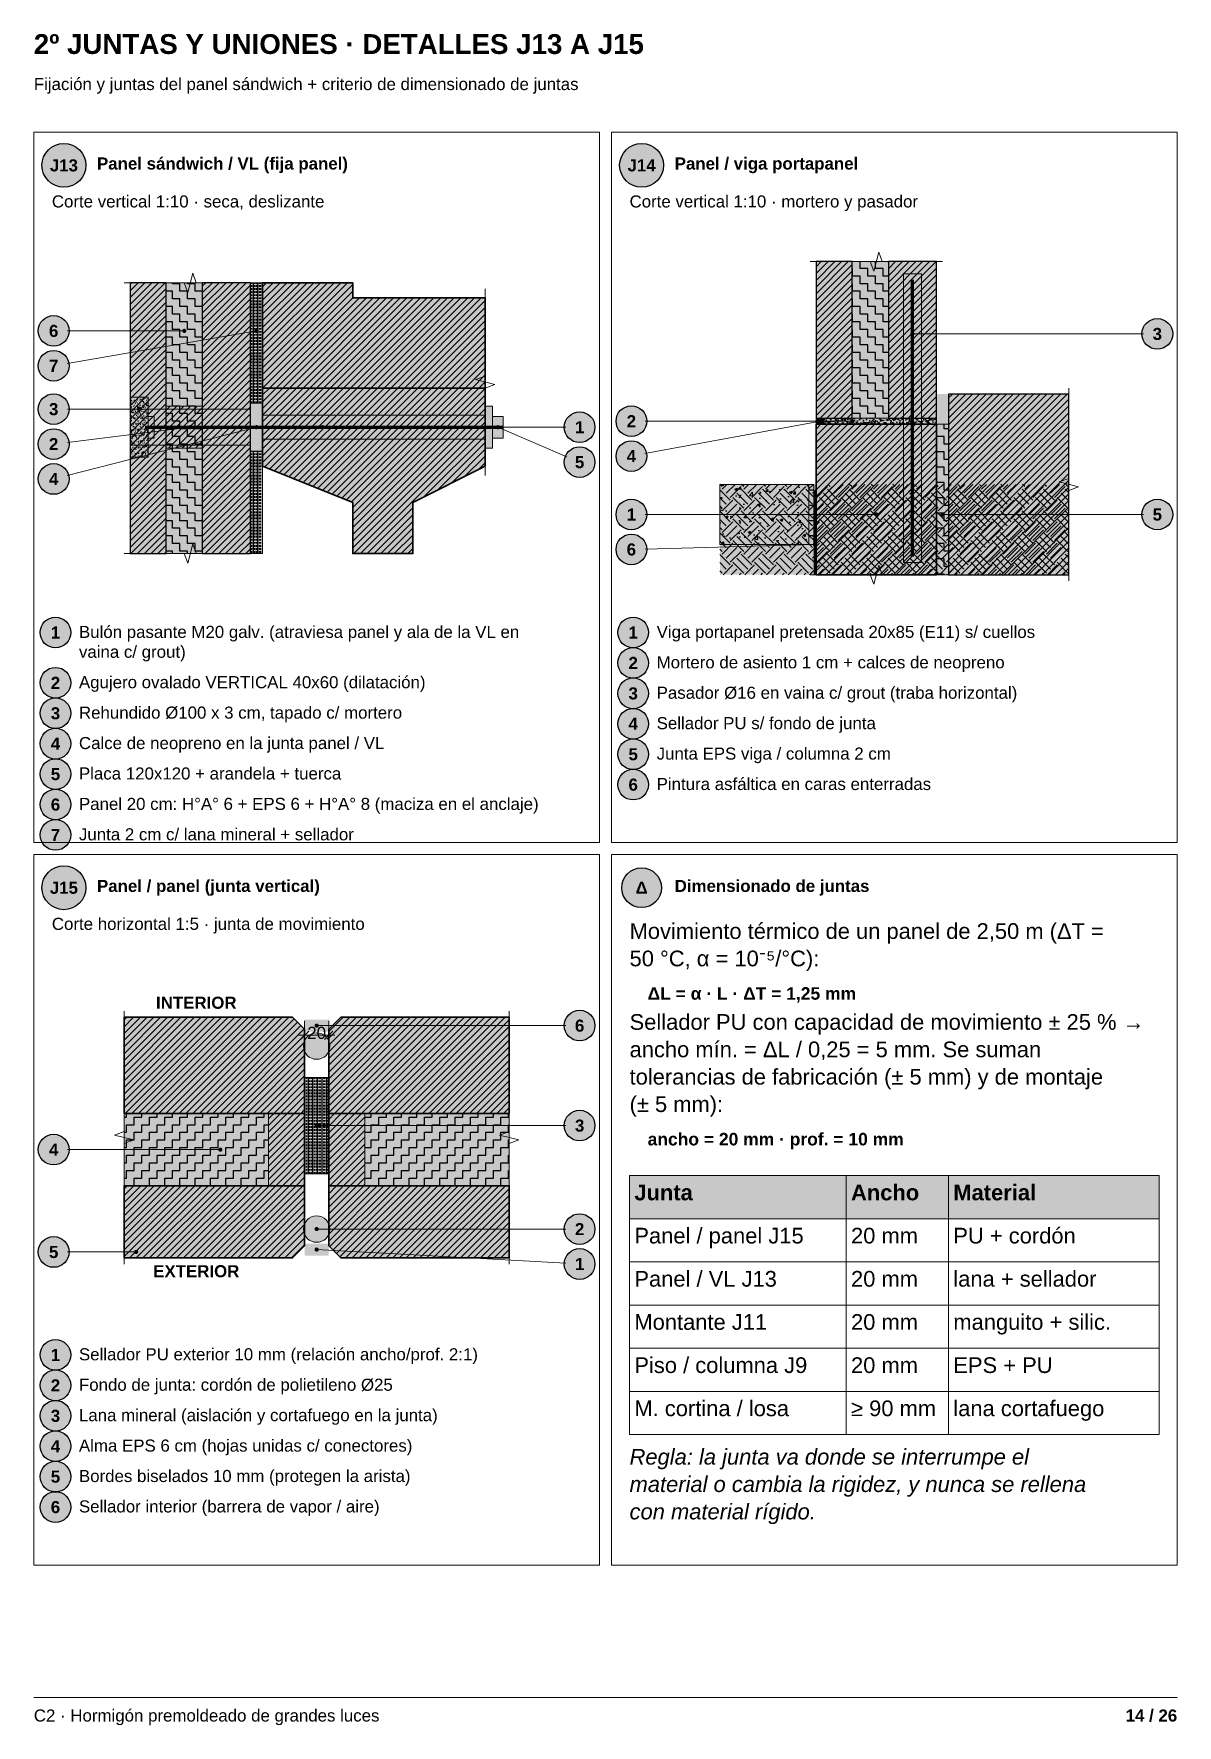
# Model space of a CAD drawing. Header units: millimetres. Extents: x 10 to 200, y 4 to 285.
import ezdxf
from ezdxf.enums import TextEntityAlignment as Align

# ---------------------------------------------------------------- set-up
doc = ezdxf.new("R2010")
doc.units = ezdxf.units.MM
for name, color, linetype in [('CONTORNOS', 7, 'Continuous'), ('CONTORNOS-RAYADO', 8, 'Continuous'), ('CONTORNOS-RELLENO', 9, 'Continuous'), ('COTAS', 7, 'Continuous'), ('LINEAS', 7, 'Continuous'), ('LINEAS-RELLENO', 9, 'Continuous'), ('MARCO', 7, 'Continuous'), ('REFERENCIAS', 7, 'Continuous'), ('REFERENCIAS-RELLENO', 9, 'Continuous'), ('TABLAS', 7, 'Continuous'), ('TABLAS-RELLENO', 9, 'Continuous'), ('TEXTOS', 7, 'Continuous')]:
    doc.layers.add(name, color=color, linetype=linetype)
doc.styles.add('ARIAL', font='arial.ttf')
doc.styles.add('ARIAL-CURSIVA', font='ariali.ttf')
doc.styles.add('ARIAL-NEGRITA', font='arialbd.ttf')

msp = doc.modelspace()

# ---------------------------------------------------------------- hatches: boundary and pattern name
at = {"layer": 'CONTORNOS-RAYADO'}
h = msp.add_hatch(dxfattribs=at)
h.set_pattern_fill('ANSI31', color=8, scale=0.25)
h.paths.add_polyline_path([(140, 221.5), (146, 221.5), (146, 247.5), (140, 247.5)])
h = msp.add_hatch(dxfattribs=at)
h.set_pattern_fill('ZIGZAG', color=8, scale=0.2, angle=90)
h.paths.add_polyline_path([(146, 221.5), (152, 221.5), (152, 247.5), (146, 247.5)])
h = msp.add_hatch(dxfattribs=at)
h.set_pattern_fill('ANSI31', color=8, scale=0.25)
h.paths.add_polyline_path([(152, 221.5), (160, 221.5), (160, 247.5), (152, 247.5)])
h = msp.add_hatch(dxfattribs=at)
h.set_pattern_fill('AR-SAND', color=8, scale=0.01)
h.paths.add_polyline_path([(154.5, 197.5), (157.5, 197.5), (157.5, 245.5), (154.5, 245.5)])
h = msp.add_hatch(dxfattribs=at)
h.set_pattern_fill('ANSI31', color=8, scale=0.25)
h.paths.add_polyline_path([(26, 199), (32, 199), (32, 244), (26, 244)])
h = msp.add_hatch(dxfattribs=at)
h.set_pattern_fill('ZIGZAG', color=8, scale=0.2, angle=90)
h.paths.add_polyline_path([(32, 199), (38, 199), (38, 244), (32, 244)])
h = msp.add_hatch(dxfattribs=at)
h.set_pattern_fill('ANSI31', color=8, scale=0.25)
h.paths.add_polyline_path([(38, 199), (46, 199), (46, 244), (38, 244)])
h = msp.add_hatch(dxfattribs=at)
h.set_pattern_fill('INSUL', color=8, scale=0.08, angle=90)
h.paths.add_polyline_path([(46, 224), (48, 224), (48, 244), (46, 244)])
h = msp.add_hatch(dxfattribs=at)
h.set_pattern_fill('ANSI31', color=8, scale=0.25)
h.paths.add_polyline_path([(48, 226.5), (85, 226.5), (85, 241.5), (63, 241.5), (63, 244), (48, 244)])
h = msp.add_hatch(dxfattribs=at)
h.set_pattern_fill('AR-SAND', color=8, scale=0.015)
h.paths.add_polyline_path([(26, 215), (29, 215), (29, 225), (26, 225)])
h = msp.add_hatch(dxfattribs=at)
h.set_pattern_fill('ANSI31', color=8, scale=0.25)
h.paths.add_polyline_path([(48, 226.5), (85, 226.5), (85, 213.5), (73, 207.5), (73, 199), (63, 199), (63, 207.5), (48, 213.5)])
h = msp.add_hatch(dxfattribs=at)
h.set_pattern_fill('ANSI31', color=8, scale=0.25)
h.paths.add_polyline_path([(162, 195.5), (182, 195.5), (182, 225.5), (162, 225.5)])
h = msp.add_hatch(dxfattribs=at)
h.set_pattern_fill('ANSI31', color=8, scale=0.25)
h.paths.add_polyline_path([(32, 216.5), (38, 216.5), (38, 223.5), (32, 223.5)])
h = msp.add_hatch(dxfattribs=at)
h.set_pattern_fill('AR-SAND', color=8, scale=0.01)
h.paths.add_polyline_path([(48, 218), (85, 218), (85, 222), (48, 222)])
h = msp.add_hatch(dxfattribs=at)
h.set_pattern_fill('AR-SAND', color=8, scale=0.015)
h.paths.add_polyline_path([(140, 220.5), (160, 220.5), (160, 221.5), (140, 221.5)])
h = msp.add_hatch(dxfattribs=at)
h.set_pattern_fill('ANSI31', color=8, scale=0.25)
h.paths.add_polyline_path([(140, 195.5), (160, 195.5), (160, 220.5), (140, 220.5)])
h = msp.add_hatch(dxfattribs=at)
h.set_pattern_fill('ZIGZAG', color=8, scale=0.2, angle=90)
h.paths.add_polyline_path([(160, 195.5), (162, 195.5), (162, 220.5), (160, 220.5)])
h = msp.add_hatch(dxfattribs=at)
h.set_pattern_fill('INSUL', color=8, scale=0.08, angle=90)
h.paths.add_polyline_path([(46, 199), (48, 199), (48, 216), (46, 216)])
h = msp.add_hatch(dxfattribs=at)
h.set_pattern_fill('EARTH', color=8, scale=0.4, angle=45)
h.paths.add_polyline_path([(124, 195.5), (182, 195.5), (182, 210.5), (124, 210.5)])
h = msp.add_hatch(dxfattribs=at)
h.set_pattern_fill('AR-CONC', color=8, scale=0.025)
h.paths.add_polyline_path([(124, 200.5), (138.8, 200.5), (138.8, 210.5), (124, 210.5)])
h = msp.add_hatch(dxfattribs=at)
h.set_pattern_fill('ZIGZAG', color=8, scale=0.2, angle=90)
h.paths.add_polyline_path([(138.8, 200.5), (139.6, 200.5), (139.6, 210.5), (138.8, 210.5)])
h = msp.add_hatch(dxfattribs=at)
h.set_pattern_fill('ANSI31', color=8, scale=0.25)
h.paths.add_polyline_path([(55, 106), (25, 106), (25, 122), (53, 122), (55, 120)])
h = msp.add_hatch(dxfattribs=at)
h.set_pattern_fill('ANSI31', color=8, scale=0.25)
h.paths.add_polyline_path([(59, 106), (89, 106), (89, 122), (61, 122), (59, 120)])
h = msp.add_hatch(dxfattribs=at)
h.set_pattern_fill('INSUL', color=8, scale=0.08, angle=90)
h.paths.add_polyline_path([(55, 96), (59, 96), (59, 112), (55, 112)])
h = msp.add_hatch(dxfattribs=at)
h.set_pattern_fill('ZIGZAG', color=8, scale=0.2)
h.paths.add_polyline_path([(25, 94), (49, 94), (49, 106), (25, 106)])
h = msp.add_hatch(dxfattribs=at)
h.set_pattern_fill('ANSI31', color=8, scale=0.25)
h.paths.add_polyline_path([(49, 94), (55, 94), (55, 106), (49, 106)])
h = msp.add_hatch(dxfattribs=at)
h.set_pattern_fill('ANSI31', color=8, scale=0.25)
h.paths.add_polyline_path([(59, 94), (65, 94), (65, 106), (59, 106)])
h = msp.add_hatch(dxfattribs=at)
h.set_pattern_fill('ZIGZAG', color=8, scale=0.2)
h.paths.add_polyline_path([(65, 94), (89, 94), (89, 106), (65, 106)])
h = msp.add_hatch(dxfattribs=at)
h.set_pattern_fill('ANSI31', color=8, scale=0.25)
h.paths.add_polyline_path([(55, 84), (53, 82), (25, 82), (25, 94), (55, 94)])
h = msp.add_hatch(dxfattribs=at)
h.set_pattern_fill('ANSI31', color=8, scale=0.25)
h.paths.add_polyline_path([(59, 84), (61, 82), (89, 82), (89, 94), (59, 94)])
at = {"layer": 'CONTORNOS-RELLENO', "true_color": 0xd3d6d9}
h = msp.add_hatch(color=254, dxfattribs=at)
h.dxf.hatch_style = 1
h.paths.add_polyline_path([(140, 221.5), (146, 221.5), (146, 247.5), (140, 247.5)])
at = {"layer": 'CONTORNOS-RELLENO', "true_color": 0xfff5bf}
h = msp.add_hatch(color=254, dxfattribs=at)
h.dxf.hatch_style = 1
h.paths.add_polyline_path([(146, 221.5), (152, 221.5), (152, 247.5), (146, 247.5)])
at = {"layer": 'CONTORNOS-RELLENO', "true_color": 0xd3d6d9}
h = msp.add_hatch(color=254, dxfattribs=at)
h.dxf.hatch_style = 1
h.paths.add_polyline_path([(152, 221.5), (160, 221.5), (160, 247.5), (152, 247.5)])
at = {"layer": 'CONTORNOS-RELLENO', "true_color": 0xbdbdbd}
h = msp.add_hatch(color=9, dxfattribs=at)
h.dxf.hatch_style = 1
h.paths.add_polyline_path([(154.5, 197.5), (157.5, 197.5), (157.5, 245.5), (154.5, 245.5)])
at = {"layer": 'CONTORNOS-RELLENO', "true_color": 0xd3d6d9}
h = msp.add_hatch(color=254, dxfattribs=at)
h.dxf.hatch_style = 1
h.paths.add_polyline_path([(26, 199), (32, 199), (32, 244), (26, 244)])
at = {"layer": 'CONTORNOS-RELLENO', "true_color": 0xfff5bf}
h = msp.add_hatch(color=254, dxfattribs=at)
h.dxf.hatch_style = 1
h.paths.add_polyline_path([(32, 199), (38, 199), (38, 244), (32, 244)])
at = {"layer": 'CONTORNOS-RELLENO', "true_color": 0xd3d6d9}
h = msp.add_hatch(color=254, dxfattribs=at)
h.dxf.hatch_style = 1
h.paths.add_polyline_path([(38, 199), (46, 199), (46, 244), (38, 244)])
at = {"layer": 'CONTORNOS-RELLENO', "true_color": 0xfbe2a8}
h = msp.add_hatch(color=41, dxfattribs=at)
h.dxf.hatch_style = 1
h.paths.add_polyline_path([(46, 224), (48, 224), (48, 244), (46, 244)])
at = {"layer": 'CONTORNOS-RELLENO', "true_color": 0xd3d6d9}
h = msp.add_hatch(color=254, dxfattribs=at)
h.dxf.hatch_style = 1
h.paths.add_polyline_path([(48, 226.5), (85, 226.5), (85, 241.5), (63, 241.5), (63, 244), (48, 244)])
at = {"layer": 'CONTORNOS-RELLENO', "true_color": 0xe9e9e9}
h = msp.add_hatch(color=254, dxfattribs=at)
h.dxf.hatch_style = 1
h.paths.add_polyline_path([(26, 215), (29, 215), (29, 225), (26, 225)])
at = {"layer": 'CONTORNOS-RELLENO', "true_color": 0xd3d6d9}
h = msp.add_hatch(color=254, dxfattribs=at)
h.dxf.hatch_style = 1
h.paths.add_polyline_path([(48, 226.5), (85, 226.5), (85, 213.5), (73, 207.5), (73, 199), (63, 199), (63, 207.5), (48, 213.5)])
at = {"layer": 'CONTORNOS-RELLENO', "true_color": 0x111111}
h = msp.add_hatch(color=250, dxfattribs=at)
h.dxf.hatch_style = 1
h.paths.add_polyline_path([(160, 220.5), (162, 220.5), (162, 225.5), (160, 225.5)])
at = {"layer": 'CONTORNOS-RELLENO', "true_color": 0xd3d6d9}
h = msp.add_hatch(color=254, dxfattribs=at)
h.dxf.hatch_style = 1
h.paths.add_polyline_path([(162, 195.5), (182, 195.5), (182, 225.5), (162, 225.5)])
h = msp.add_hatch(color=254, dxfattribs=at)
h.dxf.hatch_style = 1
h.paths.add_polyline_path([(32, 216.5), (38, 216.5), (38, 223.5), (32, 223.5)])
at = {"layer": 'CONTORNOS-RELLENO', "true_color": 0x111111}
h = msp.add_hatch(color=250, dxfattribs=at)
h.dxf.hatch_style = 1
h.paths.add_polyline_path([(46, 216), (48, 216), (48, 224), (46, 224)])
at = {"layer": 'CONTORNOS-RELLENO', "true_color": 0xbdbdbd}
h = msp.add_hatch(color=9, dxfattribs=at)
h.dxf.hatch_style = 1
h.paths.add_polyline_path([(48, 218), (85, 218), (85, 222), (48, 222)])
at = {"layer": 'CONTORNOS-RELLENO', "true_color": 0x3b3b3b}
h = msp.add_hatch(color=250, dxfattribs=at)
h.dxf.hatch_style = 1
h.paths.add_polyline_path([(85, 216.5), (86.2, 216.5), (86.2, 223.5), (85, 223.5)])
h = msp.add_hatch(color=250, dxfattribs=at)
h.dxf.hatch_style = 1
h.paths.add_polyline_path([(29, 218.2), (30, 218.2), (30, 221.8), (29, 221.8)])
h = msp.add_hatch(color=250, dxfattribs=at)
h.dxf.hatch_style = 1
h.paths.add_polyline_path([(86.2, 218.2), (88, 218.2), (88, 221.8), (86.2, 221.8)])
at = {"layer": 'CONTORNOS-RELLENO', "true_color": 0xe9e9e9}
h = msp.add_hatch(color=254, dxfattribs=at)
h.dxf.hatch_style = 1
h.paths.add_polyline_path([(140, 220.5), (160, 220.5), (160, 221.5), (140, 221.5)])
at = {"layer": 'CONTORNOS-RELLENO', "true_color": 0x111111}
h = msp.add_hatch(color=250, dxfattribs=at)
h.dxf.hatch_style = 1
h.paths.add_polyline_path([(140, 220.5), (141.4, 220.5), (141.4, 221.5), (140, 221.5)])
at = {"layer": 'CONTORNOS-RELLENO', "true_color": 0xd3d6d9}
h = msp.add_hatch(color=254, dxfattribs=at)
h.dxf.hatch_style = 1
h.paths.add_polyline_path([(140, 195.5), (160, 195.5), (160, 220.5), (140, 220.5)])
at = {"layer": 'CONTORNOS-RELLENO', "true_color": 0x111111}
h = msp.add_hatch(color=250, dxfattribs=at)
h.dxf.hatch_style = 1
h.paths.add_polyline_path([(144, 220.5), (148, 220.5), (148, 221.5), (144, 221.5)])
at = {"layer": 'CONTORNOS-RELLENO', "true_color": 0xfff5bf}
h = msp.add_hatch(color=254, dxfattribs=at)
h.dxf.hatch_style = 1
h.paths.add_polyline_path([(160, 195.5), (162, 195.5), (162, 220.5), (160, 220.5)])
at = {"layer": 'CONTORNOS-RELLENO', "true_color": 0xfbe2a8}
h = msp.add_hatch(color=41, dxfattribs=at)
h.dxf.hatch_style = 1
h.paths.add_polyline_path([(46, 199), (48, 199), (48, 216), (46, 216)])
at = {"layer": 'CONTORNOS-RELLENO', "true_color": 0xece3d2}
h = msp.add_hatch(color=254, dxfattribs=at)
h.dxf.hatch_style = 1
h.paths.add_polyline_path([(124, 195.5), (182, 195.5), (182, 210.5), (124, 210.5)])
at = {"layer": 'CONTORNOS-RELLENO', "true_color": 0xe6e4df}
h = msp.add_hatch(color=254, dxfattribs=at)
h.dxf.hatch_style = 1
h.paths.add_polyline_path([(124, 200.5), (138.8, 200.5), (138.8, 210.5), (124, 210.5)])
at = {"layer": 'CONTORNOS-RELLENO', "true_color": 0xfff5bf}
h = msp.add_hatch(color=254, dxfattribs=at)
h.dxf.hatch_style = 1
h.paths.add_polyline_path([(138.8, 200.5), (139.6, 200.5), (139.6, 210.5), (138.8, 210.5)])
at = {"layer": 'CONTORNOS-RELLENO', "true_color": 0xd3d6d9}
h = msp.add_hatch(color=254, dxfattribs=at)
h.dxf.hatch_style = 1
h.paths.add_polyline_path([(55, 106), (25, 106), (25, 122), (53, 122), (55, 120)])
at = {"layer": 'CONTORNOS-RELLENO', "true_color": 0x222222}
h = msp.add_hatch(color=250, dxfattribs=at)
h.dxf.hatch_style = 1
h.paths.add_polyline_path([(55, 119.6), (59, 119.6), (59, 121.6), (55, 121.6)])
at = {"layer": 'CONTORNOS-RELLENO', "true_color": 0xd3d6d9}
h = msp.add_hatch(color=254, dxfattribs=at)
h.dxf.hatch_style = 1
h.paths.add_polyline_path([(59, 106), (89, 106), (89, 122), (61, 122), (59, 120)])
at = {"layer": 'CONTORNOS-RELLENO', "true_color": 0xfbe2a8}
h = msp.add_hatch(color=41, dxfattribs=at)
h.dxf.hatch_style = 1
h.paths.add_polyline_path([(55, 96), (59, 96), (59, 112), (55, 112)])
at = {"layer": 'CONTORNOS-RELLENO', "true_color": 0xfff5bf}
h = msp.add_hatch(color=254, dxfattribs=at)
h.dxf.hatch_style = 1
h.paths.add_polyline_path([(25, 94), (49, 94), (49, 106), (25, 106)])
at = {"layer": 'CONTORNOS-RELLENO', "true_color": 0xd3d6d9}
h = msp.add_hatch(color=254, dxfattribs=at)
h.dxf.hatch_style = 1
h.paths.add_polyline_path([(49, 94), (55, 94), (55, 106), (49, 106)])
h = msp.add_hatch(color=254, dxfattribs=at)
h.dxf.hatch_style = 1
h.paths.add_polyline_path([(59, 94), (65, 94), (65, 106), (59, 106)])
at = {"layer": 'CONTORNOS-RELLENO', "true_color": 0xfff5bf}
h = msp.add_hatch(color=254, dxfattribs=at)
h.dxf.hatch_style = 1
h.paths.add_polyline_path([(65, 94), (89, 94), (89, 106), (65, 106)])
at = {"layer": 'CONTORNOS-RELLENO', "true_color": 0xd3d6d9}
h = msp.add_hatch(color=254, dxfattribs=at)
h.dxf.hatch_style = 1
h.paths.add_polyline_path([(55, 84), (53, 82), (25, 82), (25, 94), (55, 94)])
h = msp.add_hatch(color=254, dxfattribs=at)
h.dxf.hatch_style = 1
h.paths.add_polyline_path([(59, 84), (61, 82), (89, 82), (89, 94), (59, 94)])
at = {"layer": 'CONTORNOS-RELLENO', "true_color": 0x222222}
h = msp.add_hatch(color=250, dxfattribs=at)
h.dxf.hatch_style = 1
h.paths.add_polyline_path([(55, 82.4), (59, 82.4), (59, 84.4), (55, 84.4)])
at = {"layer": 'LINEAS-RELLENO', "true_color": 0xd8d8d8}
h = msp.add_hatch(color=254, dxfattribs=at)
h.dxf.hatch_style = 1
edge = h.paths.add_edge_path()
edge.add_arc((57, 117.2), 2.2, 0, 360)
h = msp.add_hatch(color=254, dxfattribs=at)
h.dxf.hatch_style = 1
edge = h.paths.add_edge_path()
edge.add_arc((57, 86.8), 2.2, 0, 360)
at = {"layer": 'REFERENCIAS-RELLENO', "true_color": 0xfff1a8}
h = msp.add_hatch(color=51, dxfattribs=at)
h.dxf.hatch_style = 1
edge = h.paths.add_edge_path()
edge.add_arc((15, 263.5), 3.65, 0, 360)
h = msp.add_hatch(color=51, dxfattribs=at)
h.dxf.hatch_style = 1
edge = h.paths.add_edge_path()
edge.add_arc((111, 263.5), 3.65, 0, 360)
at = {"layer": 'REFERENCIAS-RELLENO', "true_color": 0xffffff}
h = msp.add_hatch(color=7, dxfattribs=at)
h.dxf.hatch_style = 1
edge = h.paths.add_edge_path()
edge.add_arc((13.3, 236), 2.55, 0, 360)
at = {"layer": 'REFERENCIAS-RELLENO', "true_color": 0x000000}
h = msp.add_hatch(color=18, dxfattribs=at)
h.dxf.hatch_style = 1
edge = h.paths.add_edge_path()
edge.add_arc((35, 236), 0.35, 0, 360)
h = msp.add_hatch(color=18, dxfattribs=at)
h.dxf.hatch_style = 1
edge = h.paths.add_edge_path()
edge.add_arc((47, 236), 0.35, 0, 360)
at = {"layer": 'REFERENCIAS-RELLENO', "true_color": 0xffffff}
h = msp.add_hatch(color=7, dxfattribs=at)
h.dxf.hatch_style = 1
edge = h.paths.add_edge_path()
edge.add_arc((196.7, 235.5), 2.55, 0, 360)
at = {"layer": 'REFERENCIAS-RELLENO', "true_color": 0x000000}
h = msp.add_hatch(color=18, dxfattribs=at)
h.dxf.hatch_style = 1
edge = h.paths.add_edge_path()
edge.add_arc((156, 235.5), 0.35, 0, 360)
at = {"layer": 'REFERENCIAS-RELLENO', "true_color": 0xffffff}
h = msp.add_hatch(color=7, dxfattribs=at)
h.dxf.hatch_style = 1
edge = h.paths.add_edge_path()
edge.add_arc((13.3, 230.2), 2.55, 0, 360)
h = msp.add_hatch(color=7, dxfattribs=at)
h.dxf.hatch_style = 1
edge = h.paths.add_edge_path()
edge.add_arc((13.3, 223), 2.55, 0, 360)
at = {"layer": 'REFERENCIAS-RELLENO', "true_color": 0x000000}
h = msp.add_hatch(color=18, dxfattribs=at)
h.dxf.hatch_style = 1
edge = h.paths.add_edge_path()
edge.add_arc((27.5, 223), 0.35, 0, 360)
at = {"layer": 'REFERENCIAS-RELLENO', "true_color": 0xffffff}
h = msp.add_hatch(color=7, dxfattribs=at)
h.dxf.hatch_style = 1
edge = h.paths.add_edge_path()
edge.add_arc((100.7, 220), 2.55, 0, 360)
h = msp.add_hatch(color=7, dxfattribs=at)
h.dxf.hatch_style = 1
edge = h.paths.add_edge_path()
edge.add_arc((109.3, 221), 2.55, 0, 360)
h = msp.add_hatch(color=7, dxfattribs=at)
h.dxf.hatch_style = 1
edge = h.paths.add_edge_path()
edge.add_arc((13.3, 217.2), 2.55, 0, 360)
at = {"layer": 'REFERENCIAS-RELLENO', "true_color": 0x000000}
h = msp.add_hatch(color=18, dxfattribs=at)
h.dxf.hatch_style = 1
edge = h.paths.add_edge_path()
edge.add_arc((36, 220), 0.35, 0, 360)
h = msp.add_hatch(color=18, dxfattribs=at)
h.dxf.hatch_style = 1
edge = h.paths.add_edge_path()
edge.add_arc((47, 220), 0.35, 0, 360)
h = msp.add_hatch(color=18, dxfattribs=at)
h.dxf.hatch_style = 1
edge = h.paths.add_edge_path()
edge.add_arc((58, 220), 0.35, 0, 360)
h = msp.add_hatch(color=18, dxfattribs=at)
h.dxf.hatch_style = 1
edge = h.paths.add_edge_path()
edge.add_arc((87.1, 220), 0.35, 0, 360)
h = msp.add_hatch(color=18, dxfattribs=at)
h.dxf.hatch_style = 1
edge = h.paths.add_edge_path()
edge.add_arc((140.7, 221), 0.35, 0, 360)
h = msp.add_hatch(color=18, dxfattribs=at)
h.dxf.hatch_style = 1
edge = h.paths.add_edge_path()
edge.add_arc((146, 221), 0.35, 0, 360)
at = {"layer": 'REFERENCIAS-RELLENO', "true_color": 0xffffff}
h = msp.add_hatch(color=7, dxfattribs=at)
h.dxf.hatch_style = 1
edge = h.paths.add_edge_path()
edge.add_arc((100.7, 214.2), 2.55, 0, 360)
h = msp.add_hatch(color=7, dxfattribs=at)
h.dxf.hatch_style = 1
edge = h.paths.add_edge_path()
edge.add_arc((109.3, 215.2), 2.55, 0, 360)
h = msp.add_hatch(color=7, dxfattribs=at)
h.dxf.hatch_style = 1
edge = h.paths.add_edge_path()
edge.add_arc((13.3, 211.4), 2.55, 0, 360)
h = msp.add_hatch(color=7, dxfattribs=at)
h.dxf.hatch_style = 1
edge = h.paths.add_edge_path()
edge.add_arc((109.3, 205.5), 2.55, 0, 360)
h = msp.add_hatch(color=7, dxfattribs=at)
h.dxf.hatch_style = 1
edge = h.paths.add_edge_path()
edge.add_arc((196.7, 205.5), 2.55, 0, 360)
at = {"layer": 'REFERENCIAS-RELLENO', "true_color": 0x000000}
h = msp.add_hatch(color=18, dxfattribs=at)
h.dxf.hatch_style = 1
edge = h.paths.add_edge_path()
edge.add_arc((150, 205.5), 0.35, 0, 360)
h = msp.add_hatch(color=18, dxfattribs=at)
h.dxf.hatch_style = 1
edge = h.paths.add_edge_path()
edge.add_arc((161, 205.5), 0.35, 0, 360)
at = {"layer": 'REFERENCIAS-RELLENO', "true_color": 0xffffff}
h = msp.add_hatch(color=7, dxfattribs=at)
h.dxf.hatch_style = 1
edge = h.paths.add_edge_path()
edge.add_arc((109.3, 199.7), 2.55, 0, 360)
at = {"layer": 'REFERENCIAS-RELLENO', "true_color": 0x000000}
h = msp.add_hatch(color=18, dxfattribs=at)
h.dxf.hatch_style = 1
edge = h.paths.add_edge_path()
edge.add_arc((139.8, 200.5), 0.35, 0, 360)
at = {"layer": 'REFERENCIAS-RELLENO', "true_color": 0xffffff}
h = msp.add_hatch(color=7, dxfattribs=at)
h.dxf.hatch_style = 1
edge = h.paths.add_edge_path()
edge.add_arc((13.6, 185.9), 2.55, 0, 360)
h = msp.add_hatch(color=7, dxfattribs=at)
h.dxf.hatch_style = 1
edge = h.paths.add_edge_path()
edge.add_arc((109.6, 185.9), 2.55, 0, 360)
h = msp.add_hatch(color=7, dxfattribs=at)
h.dxf.hatch_style = 1
edge = h.paths.add_edge_path()
edge.add_arc((109.6, 180.846), 2.55, 0, 360)
h = msp.add_hatch(color=7, dxfattribs=at)
h.dxf.hatch_style = 1
edge = h.paths.add_edge_path()
edge.add_arc((13.6, 177.542), 2.55, 0, 360)
h = msp.add_hatch(color=7, dxfattribs=at)
h.dxf.hatch_style = 1
edge = h.paths.add_edge_path()
edge.add_arc((109.6, 175.792), 2.55, 0, 360)
h = msp.add_hatch(color=7, dxfattribs=at)
h.dxf.hatch_style = 1
edge = h.paths.add_edge_path()
edge.add_arc((13.6, 172.488), 2.55, 0, 360)
h = msp.add_hatch(color=7, dxfattribs=at)
h.dxf.hatch_style = 1
edge = h.paths.add_edge_path()
edge.add_arc((109.6, 170.738), 2.55, 0, 360)
h = msp.add_hatch(color=7, dxfattribs=at)
h.dxf.hatch_style = 1
edge = h.paths.add_edge_path()
edge.add_arc((13.6, 167.434), 2.55, 0, 360)
h = msp.add_hatch(color=7, dxfattribs=at)
h.dxf.hatch_style = 1
edge = h.paths.add_edge_path()
edge.add_arc((109.6, 165.684), 2.55, 0, 360)
h = msp.add_hatch(color=7, dxfattribs=at)
h.dxf.hatch_style = 1
edge = h.paths.add_edge_path()
edge.add_arc((13.6, 162.38), 2.55, 0, 360)
h = msp.add_hatch(color=7, dxfattribs=at)
h.dxf.hatch_style = 1
edge = h.paths.add_edge_path()
edge.add_arc((109.6, 160.63), 2.55, 0, 360)
h = msp.add_hatch(color=7, dxfattribs=at)
h.dxf.hatch_style = 1
edge = h.paths.add_edge_path()
edge.add_arc((13.6, 157.326), 2.55, 0, 360)
h = msp.add_hatch(color=7, dxfattribs=at)
h.dxf.hatch_style = 1
edge = h.paths.add_edge_path()
edge.add_arc((13.6, 152.272), 2.55, 0, 360)
at = {"layer": 'REFERENCIAS-RELLENO', "true_color": 0xfff1a8}
h = msp.add_hatch(color=51, dxfattribs=at)
h.dxf.hatch_style = 1
edge = h.paths.add_edge_path()
edge.add_arc((15, 143.5), 3.65, 0, 360)
h = msp.add_hatch(color=51, dxfattribs=at)
h.dxf.hatch_style = 1
edge = h.paths.add_edge_path()
edge.add_arc((111, 143.5), 3.3, 0, 360)
at = {"layer": 'REFERENCIAS-RELLENO', "true_color": 0x000000}
h = msp.add_hatch(color=18, dxfattribs=at)
h.dxf.hatch_style = 1
edge = h.paths.add_edge_path()
edge.add_arc((57, 120.6), 0.35, 0, 360)
at = {"layer": 'REFERENCIAS-RELLENO', "true_color": 0xffffff}
h = msp.add_hatch(color=7, dxfattribs=at)
h.dxf.hatch_style = 1
edge = h.paths.add_edge_path()
edge.add_arc((100.7, 120.6), 2.55, 0, 360)
at = {"layer": 'REFERENCIAS-RELLENO', "true_color": 0x000000}
h = msp.add_hatch(color=18, dxfattribs=at)
h.dxf.hatch_style = 1
edge = h.paths.add_edge_path()
edge.add_arc((57, 104), 0.35, 0, 360)
at = {"layer": 'REFERENCIAS-RELLENO', "true_color": 0xffffff}
h = msp.add_hatch(color=7, dxfattribs=at)
h.dxf.hatch_style = 1
edge = h.paths.add_edge_path()
edge.add_arc((100.7, 104), 2.55, 0, 360)
h = msp.add_hatch(color=7, dxfattribs=at)
h.dxf.hatch_style = 1
edge = h.paths.add_edge_path()
edge.add_arc((13.3, 100), 2.55, 0, 360)
at = {"layer": 'REFERENCIAS-RELLENO', "true_color": 0x000000}
h = msp.add_hatch(color=18, dxfattribs=at)
h.dxf.hatch_style = 1
edge = h.paths.add_edge_path()
edge.add_arc((41, 100), 0.35, 0, 360)
h = msp.add_hatch(color=18, dxfattribs=at)
h.dxf.hatch_style = 1
edge = h.paths.add_edge_path()
edge.add_arc((57, 86.8), 0.35, 0, 360)
at = {"layer": 'REFERENCIAS-RELLENO', "true_color": 0xffffff}
h = msp.add_hatch(color=7, dxfattribs=at)
h.dxf.hatch_style = 1
edge = h.paths.add_edge_path()
edge.add_arc((100.7, 86.8), 2.55, 0, 360)
h = msp.add_hatch(color=7, dxfattribs=at)
h.dxf.hatch_style = 1
edge = h.paths.add_edge_path()
edge.add_arc((13.3, 83), 2.55, 0, 360)
at = {"layer": 'REFERENCIAS-RELLENO', "true_color": 0x000000}
h = msp.add_hatch(color=18, dxfattribs=at)
h.dxf.hatch_style = 1
edge = h.paths.add_edge_path()
edge.add_arc((27, 83), 0.35, 0, 360)
h = msp.add_hatch(color=18, dxfattribs=at)
h.dxf.hatch_style = 1
edge = h.paths.add_edge_path()
edge.add_arc((57, 83.4), 0.35, 0, 360)
at = {"layer": 'REFERENCIAS-RELLENO', "true_color": 0xffffff}
h = msp.add_hatch(color=7, dxfattribs=at)
h.dxf.hatch_style = 1
edge = h.paths.add_edge_path()
edge.add_arc((100.7, 81), 2.55, 0, 360)
h = msp.add_hatch(color=7, dxfattribs=at)
h.dxf.hatch_style = 1
edge = h.paths.add_edge_path()
edge.add_arc((13.6, 65.9), 2.55, 0, 360)
h = msp.add_hatch(color=7, dxfattribs=at)
h.dxf.hatch_style = 1
edge = h.paths.add_edge_path()
edge.add_arc((13.6, 60.846), 2.55, 0, 360)
h = msp.add_hatch(color=7, dxfattribs=at)
h.dxf.hatch_style = 1
edge = h.paths.add_edge_path()
edge.add_arc((13.6, 55.792), 2.55, 0, 360)
h = msp.add_hatch(color=7, dxfattribs=at)
h.dxf.hatch_style = 1
edge = h.paths.add_edge_path()
edge.add_arc((13.6, 50.738), 2.55, 0, 360)
h = msp.add_hatch(color=7, dxfattribs=at)
h.dxf.hatch_style = 1
edge = h.paths.add_edge_path()
edge.add_arc((13.6, 45.684), 2.55, 0, 360)
h = msp.add_hatch(color=7, dxfattribs=at)
h.dxf.hatch_style = 1
edge = h.paths.add_edge_path()
edge.add_arc((13.6, 40.63), 2.55, 0, 360)
at = {"layer": 'TABLAS-RELLENO', "true_color": 0xe2e6ea}
h = msp.add_hatch(color=254, dxfattribs=at)
h.dxf.hatch_style = 1
h.paths.add_polyline_path([(109, 95.7), (145, 95.7), (145, 88.5292), (109, 88.5292)])
h = msp.add_hatch(color=254, dxfattribs=at)
h.dxf.hatch_style = 1
h.paths.add_polyline_path([(145, 95.7), (162, 95.7), (162, 88.5292), (145, 88.5292)])
h = msp.add_hatch(color=254, dxfattribs=at)
h.dxf.hatch_style = 1
h.paths.add_polyline_path([(162, 95.7), (197, 95.7), (197, 88.5292), (162, 88.5292)])

# ---------------------------------------------------------------- linework, layer by layer
at = {"layer": 'CONTORNOS', "lineweight": 25}
for points in [[(140, 221.5), (146, 221.5), (146, 247.5), (140, 247.5)], [(152, 221.5), (160, 221.5), (160, 247.5), (152, 247.5)], [(26, 199), (32, 199), (32, 244), (26, 244)], [(38, 199), (46, 199), (46, 244), (38, 244)], [(162, 195.5), (182, 195.5), (182, 225.5), (162, 225.5)]]:
    msp.add_lwpolyline(points, close=True, dxfattribs=at)
at = {"layer": 'CONTORNOS', "lineweight": 9}
for points in [[(146, 221.5), (152, 221.5), (152, 247.5), (146, 247.5)], [(154.5, 197.5), (157.5, 197.5), (157.5, 245.5), (154.5, 245.5)], [(32, 199), (38, 199), (38, 244), (32, 244)], [(46, 224), (48, 224), (48, 244), (46, 244)], [(26, 215), (29, 215), (29, 225), (26, 225)], [(26, 217), (46, 217), (46, 223), (26, 223)], [(32, 216.5), (38, 216.5), (38, 223.5), (32, 223.5)], [(48, 218), (85, 218), (85, 222), (48, 222)], [(85, 216.5), (86.2, 216.5), (86.2, 223.5), (85, 223.5)], [(29, 218.2), (30, 218.2), (30, 221.8), (29, 221.8)], [(86.2, 218.2), (88, 218.2), (88, 221.8), (86.2, 221.8)], [(140, 220.5), (160, 220.5), (160, 221.5), (140, 221.5)], [(160, 195.5), (162, 195.5), (162, 220.5), (160, 220.5)], [(46, 199), (48, 199), (48, 216), (46, 216)], [(138.8, 200.5), (139.6, 200.5), (139.6, 210.5), (138.8, 210.5)], [(55, 96), (59, 96), (59, 112), (55, 112)], [(25, 94), (49, 94), (49, 106), (25, 106)], [(65, 94), (89, 94), (89, 106), (65, 106)]]:
    msp.add_lwpolyline(points, close=True, dxfattribs=at)
at = {"layer": 'CONTORNOS', "lineweight": 35}
for points in [[(48, 226.5), (85, 226.5), (85, 241.5), (63, 241.5), (63, 244), (48, 244)], [(48, 226.5), (85, 226.5), (85, 213.5), (73, 207.5), (73, 199), (63, 199), (63, 207.5), (48, 213.5)], [(140, 195.5), (160, 195.5), (160, 220.5), (140, 220.5)], [(55, 106), (25, 106), (25, 122), (53, 122), (55, 120)], [(59, 106), (89, 106), (89, 122), (61, 122), (59, 120)], [(55, 84), (53, 82), (25, 82), (25, 94), (55, 94)], [(59, 84), (61, 82), (89, 82), (89, 94), (59, 94)]]:
    msp.add_lwpolyline(points, close=True, dxfattribs=at)
at = {"layer": 'CONTORNOS', "lineweight": 13}
msp.add_lwpolyline([(124, 200.5), (138.8, 200.5), (138.8, 210.5), (124, 210.5)], close=True, dxfattribs=at)
at = {"layer": 'COTAS', "lineweight": 9}
for points in [[(55, 121.4), (55, 118)], [(59, 121.4), (59, 118)]]:
    msp.add_lwpolyline(points, dxfattribs=at)
at = {"layer": 'COTAS', "lineweight": 13}
msp.add_lwpolyline([(54, 119), (60, 119)], dxfattribs=at)
at = {"layer": 'COTAS', "lineweight": 35}
for points in [[(54.3, 118.3), (55.7, 119.7)], [(58.3, 118.3), (59.7, 119.7)]]:
    msp.add_lwpolyline(points, dxfattribs=at)
at = {"layer": 'LINEAS', "lineweight": 13}
for points in [[(139, 247.5), (149, 247.5), (149.6, 245.9), (150.4, 249.1), (151, 247.5), (161, 247.5)], [(25, 244), (35, 244), (35.6, 242.4), (36.4, 245.6), (37, 244), (47, 244)], [(85, 212), (85, 226.5), (86.6, 227.1), (83.4, 227.9), (85, 228.5), (85, 243)], [(182, 194.5), (182, 209.5), (183.6, 210.1), (180.4, 210.9), (182, 211.5), (182, 226.5)], [(25, 199), (35, 199), (35.6, 197.4), (36.4, 200.6), (37, 199), (47, 199)], [(139, 195.5), (149, 195.5), (149.6, 193.9), (150.4, 197.1), (151, 195.5), (161, 195.5)], [(25, 81), (25, 101), (26.6, 101.6), (23.4, 102.4), (25, 103), (25, 123)], [(89, 81), (89, 101), (90.6, 101.6), (87.4, 102.4), (89, 103), (89, 123)]]:
    msp.add_lwpolyline(points, dxfattribs=at)
at = {"layer": 'LINEAS', "lineweight": 70}
for points in [[(156, 198.5), (156, 244.5)], [(28.5, 220), (88, 220)]]:
    msp.add_lwpolyline(points, dxfattribs=at)
at = {"layer": 'LINEAS', "lineweight": 50}
msp.add_lwpolyline([(139.8, 195.5), (139.8, 209.5)], dxfattribs=at)
at = {"layer": 'LINEAS', "lineweight": 35}
for points in [[(55, 94), (55, 106)], [(59, 94), (59, 106)]]:
    msp.add_lwpolyline(points, dxfattribs=at)
at = {"layer": 'LINEAS', "lineweight": 13}
for centre in [(57, 117.2), (57, 86.8)]:
    msp.add_circle(centre, 2.2, dxfattribs=at)
at = {"layer": 'MARCO', "color": 252, "lineweight": 13, "true_color": 0x888888}
for points in [[(10, 269), (104, 269), (104, 151), (10, 151)], [(106, 269), (200, 269), (200, 151), (106, 151)], [(10, 149), (104, 149), (104, 31), (10, 31)], [(106, 149), (200, 149), (200, 31), (106, 31)]]:
    msp.add_lwpolyline(points, close=True, dxfattribs=at)
at = {"layer": 'MARCO', "color": 253, "lineweight": 13, "true_color": 0x999999}
msp.add_lwpolyline([(10, 9), (200, 9)], dxfattribs=at)
at = {"layer": 'REFERENCIAS', "lineweight": 13}
for points in [[(47, 236), (15.5667, 230.5901)], [(35, 236), (15.6, 236)], [(156, 235.5), (194.4, 235.5)], [(27.5, 223), (15.6, 223)], [(47, 220), (15.5286, 211.9687)], [(36, 220), (15.5827, 217.4816)], [(58, 220), (98.4, 220)], [(87.1, 220), (98.5844, 215.1023)], [(140.7, 221), (111.5617, 215.6178)], [(146, 221), (111.6, 221)], [(150, 205.5), (111.6, 205.5)], [(161, 205.5), (194.4, 205.5)], [(139.8, 200.5), (111.5992, 199.7603)], [(57, 120.6), (98.4, 120.6)], [(57, 104), (98.4, 104)], [(41, 100), (15.6, 100)], [(57, 86.8), (98.4, 86.8)], [(27, 83), (15.6, 83)], [(57, 83.4), (98.4035, 81.1261)]]:
    msp.add_lwpolyline(points, dxfattribs=at)
at = {"layer": 'REFERENCIAS', "lineweight": 25}
for centre, radius in [((15, 263.5), 3.65), ((111, 263.5), 3.65), ((13.3, 236), 2.55), ((196.7, 235.5), 2.55), ((13.3, 230.2), 2.55), ((13.3, 223), 2.55), ((100.7, 220), 2.55), ((109.3, 221), 2.55), ((13.3, 217.2), 2.55), ((100.7, 214.2), 2.55), ((109.3, 215.2), 2.55), ((13.3, 211.4), 2.55), ((109.3, 205.5), 2.55), ((196.7, 205.5), 2.55), ((109.3, 199.7), 2.55), ((13.6, 185.9), 2.55), ((109.6, 185.9), 2.55), ((109.6, 180.846), 2.55), ((13.6, 177.542), 2.55), ((109.6, 175.792), 2.55), ((13.6, 172.488), 2.55), ((109.6, 170.738), 2.55), ((13.6, 167.434), 2.55), ((109.6, 165.684), 2.55), ((13.6, 162.38), 2.55), ((109.6, 160.63), 2.55), ((13.6, 157.326), 2.55), ((13.6, 152.272), 2.55), ((15, 143.5), 3.65), ((111, 143.5), 3.3), ((100.7, 120.6), 2.55), ((100.7, 104), 2.55), ((13.3, 100), 2.55), ((100.7, 86.8), 2.55), ((13.3, 83), 2.55), ((100.7, 81), 2.55), ((13.6, 65.9), 2.55), ((13.6, 60.846), 2.55), ((13.6, 55.792), 2.55), ((13.6, 50.738), 2.55), ((13.6, 45.684), 2.55), ((13.6, 40.63), 2.55)]:
    msp.add_circle(centre, radius, dxfattribs=at)
at = {"layer": 'TABLAS', "lineweight": 13}
for points in [[(109, 95.7), (145, 95.7), (145, 88.5292), (109, 88.5292)], [(145, 95.7), (162, 95.7), (162, 88.5292), (145, 88.5292)], [(162, 95.7), (197, 95.7), (197, 88.5292), (162, 88.5292)], [(109, 88.5292), (145, 88.5292), (145, 81.3584), (109, 81.3584)], [(145, 88.5292), (162, 88.5292), (162, 81.3584), (145, 81.3584)], [(162, 88.5292), (197, 88.5292), (197, 81.3584), (162, 81.3584)], [(109, 81.3584), (145, 81.3584), (145, 74.1876), (109, 74.1876)], [(145, 81.3584), (162, 81.3584), (162, 74.1876), (145, 74.1876)], [(162, 81.3584), (197, 81.3584), (197, 74.1876), (162, 74.1876)], [(109, 74.1876), (145, 74.1876), (145, 67.0168), (109, 67.0168)], [(145, 74.1876), (162, 74.1876), (162, 67.0168), (145, 67.0168)], [(162, 74.1876), (197, 74.1876), (197, 67.0168), (162, 67.0168)], [(109, 67.0168), (145, 67.0168), (145, 59.846), (109, 59.846)], [(145, 67.0168), (162, 67.0168), (162, 59.846), (145, 59.846)], [(162, 67.0168), (197, 67.0168), (197, 59.846), (162, 59.846)], [(109, 59.846), (145, 59.846), (145, 52.6752), (109, 52.6752)], [(145, 59.846), (162, 59.846), (162, 52.6752), (145, 52.6752)], [(162, 59.846), (197, 59.846), (197, 52.6752), (162, 52.6752)]]:
    msp.add_lwpolyline(points, close=True, dxfattribs=at)

# ---------------------------------------------------------------- texts
at = {"layer": 'COTAS', "style": 'ARIAL'}
msp.add_text('20', height=2.0048, dxfattribs=at).set_placement((57, 118.4), align=Align.CENTER)
at = {"layer": 'MARCO', "color": 251, "true_color": 0x666666, "style": 'ARIAL'}
msp.add_text('C2 · Hormigón premoldeado de grandes luces', height=2.0048, dxfattribs=at).set_placement((10, 5))
at = {"layer": 'MARCO', "color": 250, "true_color": 0x444444, "style": 'ARIAL-NEGRITA'}
msp.add_text('14 / 26', height=2.0048, dxfattribs=at).set_placement((200, 5), align=Align.RIGHT)
at = {"layer": 'REFERENCIAS', "style": 'ARIAL-NEGRITA'}
for s, p in [('J13', (15, 262.492)), ('J14', (111, 262.492)), ('6', (13.3, 234.992)), ('3', (196.7, 234.492)), ('7', (13.3, 229.192)), ('3', (13.3, 221.992)), ('2', (109.3, 219.992)), ('1', (100.7, 218.992)), ('2', (13.3, 216.192)), ('5', (100.7, 213.192)), ('4', (109.3, 214.192)), ('4', (13.3, 210.392)), ('1', (109.3, 204.492)), ('5', (196.7, 204.492)), ('6', (109.3, 198.692)), ('1', (13.6, 184.892)), ('1', (109.6, 184.892)), ('2', (109.6, 179.838)), ('2', (13.6, 176.534)), ('3', (109.6, 174.784)), ('3', (13.6, 171.48)), ('4', (109.6, 169.73)), ('4', (13.6, 166.426)), ('5', (109.6, 164.676)), ('5', (13.6, 161.372)), ('6', (109.6, 159.622)), ('6', (13.6, 156.318)), ('7', (13.6, 151.264)), ('J15', (15, 142.492)), ('Δ', (111, 142.492)), ('6', (100.7, 119.592)), ('3', (100.7, 102.992)), ('4', (13.3, 98.992)), ('2', (100.7, 85.792)), ('5', (13.3, 81.992)), ('1', (100.7, 79.992)), ('1', (13.6, 64.892)), ('2', (13.6, 59.838)), ('3', (13.6, 54.784)), ('4', (13.6, 49.73)), ('5', (13.6, 44.676)), ('6', (13.6, 39.622))]:
    msp.add_text(s, height=2.0048, dxfattribs=at).set_placement(p, align=Align.CENTER)
at = {"layer": 'TABLAS'}
for s, style, p in [('Junta', 'ARIAL-NEGRITA', (109.8, 91.578)), ('Ancho', 'ARIAL-NEGRITA', (145.8, 91.578)), ('Material', 'ARIAL-NEGRITA', (162.8, 91.578)), ('Panel / panel J15', 'ARIAL', (109.8, 84.4072)), ('PU + cordón', 'ARIAL', (162.8, 84.4072)), ('20 mm', 'ARIAL', (145.8, 84.4072)), ('Panel / VL J13', 'ARIAL', (109.8, 77.2364)), ('20 mm', 'ARIAL', (145.8, 77.2364)), ('lana + sellador', 'ARIAL', (162.8, 77.2364)), ('Montante J11', 'ARIAL', (109.8, 70.0656)), ('20 mm', 'ARIAL', (145.8, 70.0656)), ('manguito + silic.', 'ARIAL', (162.8, 70.0656)), ('Piso / columna J9', 'ARIAL', (109.8, 62.8948)), ('20 mm', 'ARIAL', (145.8, 62.8948)), ('EPS + PU', 'ARIAL', (162.8, 62.8948)), ('M. cortina / losa', 'ARIAL', (109.8, 55.724)), ('≥ 90 mm', 'ARIAL', (145.8, 55.724)), ('lana cortafuego', 'ARIAL', (162.8, 55.724))]:
    msp.add_text(s, height=2.60624, dxfattribs=dict(at, style=style)).set_placement(p)
at = {"layer": 'TEXTOS'}
for s, height, style, p in [('2º JUNTAS Y UNIONES · DETALLES J13 A J15', 3.2936, 'ARIAL-NEGRITA', (10, 282)), ('Panel sándwich / VL (fija panel)', 2.0048, 'ARIAL-NEGRITA', (20.5, 262.8)), ('Panel / viga portapanel', 2.0048, 'ARIAL-NEGRITA', (116.5, 262.8)), ('Bulón pasante M20 galv. (atraviesa panel y ala de la VL en', 2.0048, 'ARIAL', (17.5, 185)), ('Viga portapanel pretensada 20x85 (E11) s/ cuellos', 2.0048, 'ARIAL', (113.5, 185)), ('vaina c/ grout)', 2.0048, 'ARIAL', (17.5, 181.696)), ('Mortero de asiento 1 cm + calces de neopreno', 2.0048, 'ARIAL', (113.5, 179.946)), ('Agujero ovalado VERTICAL 40x60 (dilatación)', 2.0048, 'ARIAL', (17.5, 176.642)), ('Pasador Ø16 en vaina c/ grout (traba horizontal)', 2.0048, 'ARIAL', (113.5, 174.892)), ('Rehundido Ø100 x 3 cm, tapado c/ mortero', 2.0048, 'ARIAL', (17.5, 171.588)), ('Sellador PU s/ fondo de junta', 2.0048, 'ARIAL', (113.5, 169.838)), ('Calce de neopreno en la junta panel / VL', 2.0048, 'ARIAL', (17.5, 166.534)), ('Junta EPS viga / columna 2 cm', 2.0048, 'ARIAL', (113.5, 164.784)), ('Placa 120x120 + arandela + tuerca', 2.0048, 'ARIAL', (17.5, 161.48)), ('Pintura asfáltica en caras enterradas', 2.0048, 'ARIAL', (113.5, 159.73)), ('Panel 20 cm: H°A° 6 + EPS 6 + H°A° 8 (maciza en el anclaje)', 2.0048, 'ARIAL', (17.5, 156.426)), ('Junta 2 cm c/ lana mineral + sellador', 2.0048, 'ARIAL', (17.5, 151.372)), ('Panel / panel (junta vertical)', 2.0048, 'ARIAL-NEGRITA', (20.5, 142.8)), ('Dimensionado de juntas', 2.0048, 'ARIAL-NEGRITA', (116.5, 142.8)), ('Movimiento térmico de un panel de 2,50 m (ΔT =', 2.60624, 'ARIAL', (109, 135)), ('50 °C, α = 10⁻⁵/°C):', 2.60624, 'ARIAL', (109, 130.45)), ('ΔL = α · L · ΔT = 1,25 mm', 2.0764, 'ARIAL-NEGRITA', (112, 124.9)), ('Sellador PU con capacidad de movimiento ± 25 % →', 2.60624, 'ARIAL', (109, 119.9)), ('ancho mín. = ΔL / 0,25 = 5 mm. Se suman', 2.60624, 'ARIAL', (109, 115.35)), ('tolerancias de fabricación (± 5 mm) y de montaje', 2.60624, 'ARIAL', (109, 110.8)), ('(± 5 mm):', 2.60624, 'ARIAL', (109, 106.25)), ('ancho = 20 mm · prof. = 10 mm', 2.0764, 'ARIAL-NEGRITA', (112, 100.7)), ('Sellador PU exterior 10 mm (relación ancho/prof. 2:1)', 2.0048, 'ARIAL', (17.5, 65)), ('Fondo de junta: cordón de polietileno Ø25', 2.0048, 'ARIAL', (17.5, 59.946)), ('Lana mineral (aislación y cortafuego en la junta)', 2.0048, 'ARIAL', (17.5, 54.892)), ('Alma EPS 6 cm (hojas unidas c/ conectores)', 2.0048, 'ARIAL', (17.5, 49.838)), ('Regla: la junta va donde se interrumpe el', 2.60624, 'ARIAL-CURSIVA', (109, 47.6752)), ('Bordes biselados 10 mm (protegen la arista)', 2.0048, 'ARIAL', (17.5, 44.784)), ('material o cambia la rigidez, y nunca se rellena', 2.60624, 'ARIAL-CURSIVA', (109, 43.1252)), ('Sellador interior (barrera de vapor / aire)', 2.0048, 'ARIAL', (17.5, 39.73)), ('con material rígido.', 2.60624, 'ARIAL-CURSIVA', (109, 38.5752))]:
    msp.add_text(s, height=height, dxfattribs=dict(at, style=style)).set_placement(p)
at = {"layer": 'TEXTOS', "color": 250, "true_color": 0x333333, "style": 'ARIAL'}
for s, p in [('Fijación y juntas del panel sándwich + criterio de dimensionado de juntas', (10, 276)), ('Corte vertical 1:10 · seca, deslizante', (13, 256.5)), ('Corte vertical 1:10 · mortero y pasador', (109, 256.5)), ('Corte horizontal 1:5 · junta de movimiento', (13, 136.5))]:
    msp.add_text(s, height=2.0048, dxfattribs=at).set_placement(p)
at = {"layer": 'TEXTOS', "style": 'ARIAL-NEGRITA'}
for s, p in [('INTERIOR', (37, 123.4)), ('EXTERIOR', (37, 78.8))]:
    msp.add_text(s, height=2.0048, dxfattribs=at).set_placement(p, align=Align.CENTER)

doc.saveas('drawing.dxf')
